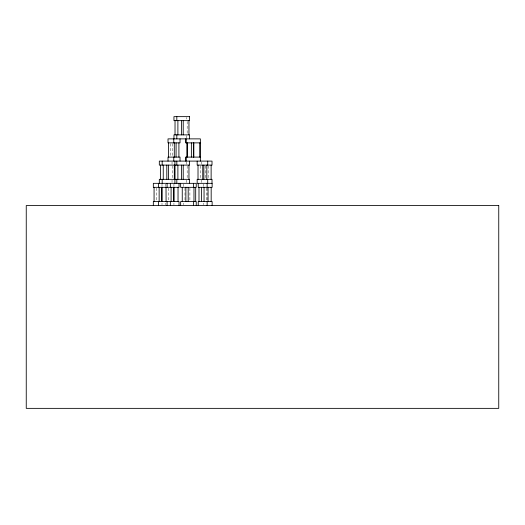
<?xml version="1.0" encoding="UTF-8"?>
<svg xmlns="http://www.w3.org/2000/svg" width="525" height="525" viewBox="0 0 525 525"><rect width="100%" height="100%" fill="white"/><g stroke="black" fill="none" stroke-linecap="round" stroke-linejoin="round"><path stroke-width="0.39" stroke-dasharray="2.62 1.97" d="M208.162 165.893L208.162 178.539M207.172 188.127L207.172 200.773M206.489 188.127L206.489 200.773M205.446 165.893L205.446 178.539M203.234 184.137L203.234 186.539M203.234 203.162L203.234 204.763M201.469 161.903L201.469 164.305M201.469 180.134L201.469 182.536M200.701 165.893L200.701 178.539M189.899 188.127L189.899 200.773M187.162 121.432L187.162 134.078M187.162 165.893L187.162 178.539M186.677 117.443L186.677 119.044M186.677 135.673L186.677 138.068M186.677 161.903L186.677 164.305M186.677 180.134L186.677 182.536M184.99 188.127L184.99 200.773M183.382 184.137L183.382 186.539M183.382 203.162L183.382 204.763M173.946 184.137L173.946 186.539M173.946 203.162L173.946 204.763M172.508 143.666L172.508 156.312M172.522 165.893L172.522 178.539M172.036 161.903L172.036 164.305M172.036 180.134L172.036 182.536M170.31 143.666L170.31 156.312M168.446 188.127L168.446 200.773M165.277 184.137L165.277 186.539M165.277 203.162L165.277 204.763M162.002 184.137L162.002 186.539M162.002 203.162L162.002 204.763M156.502 188.127L156.502 200.773"/><path stroke-width="0.79" d="M212.139 205.564L212.139 201.567L198.24 201.567L198.24 205.564M212.015 183.337L212.015 179.333L197.17 179.333L197.17 183.337L212.139 183.337L212.139 187.333L198.24 187.333L198.24 183.337M211.175 187.333L211.175 201.567M211.129 165.106L211.129 179.333M208.058 187.333L208.058 201.567M207.716 161.103L207.716 165.106M207.716 179.333L207.716 183.337M207.145 183.337L207.145 187.333M207.145 201.567L207.145 205.564M206.83 165.106L206.83 179.333M204.048 187.333L204.048 201.567M203.864 165.106L203.864 179.333M202.762 165.106L202.762 179.333M201.495 187.333L201.495 201.567M200.366 161.103L200.366 157.1L185.673 157.1L185.673 161.103M200.215 142.872L200.215 157.1M199.894 142.872L199.894 157.1M198.995 187.333L198.995 201.567M198.017 165.106L198.017 179.333M197.17 161.103L197.17 165.106L212.015 165.106L212.015 161.103L159.318 161.103L159.318 165.106L189.538 165.106L189.538 161.103M196.245 205.564L196.245 201.567L180.646 201.567L180.646 205.564M195.687 187.333L195.687 201.567M193.974 187.333L193.974 201.567M193.837 142.872L193.837 157.1M193.515 142.872L193.515 157.1M193.508 183.337L193.508 187.333M193.508 201.567L193.508 205.564M191.369 142.872L191.369 157.1M189.538 138.869L189.538 134.873L173.952 134.873L173.952 138.869M189.538 183.337L189.538 179.333L159.318 179.333L159.318 183.337M188.954 120.638L188.954 134.873M188.954 165.106L188.954 179.333M188.186 187.333L188.186 201.567M187.379 142.872L187.379 157.1M186.867 142.872L186.867 157.1M186.185 138.869L186.185 142.872M186.185 157.1L186.185 161.103M185.87 187.333L185.87 201.567M185.673 138.869L185.673 142.872L200.366 142.872L200.366 138.869L168.02 138.869L168.02 142.872L180.023 142.872L180.023 138.869M183.225 120.638L183.225 134.873M183.225 165.106L183.225 179.333M182.254 187.333L182.254 201.567M181.473 120.638L181.433 134.873M181.433 165.106L181.473 179.333M180.646 183.337L180.646 187.333L196.245 187.333L196.245 183.337L153.333 183.337L153.333 187.333L179.025 187.333L179.025 183.337M180.023 161.103L180.023 157.1L168.02 157.1L168.02 161.103M179.025 205.564L179.025 201.567L153.333 201.567L153.333 205.564M178.913 142.872L178.913 157.1M178.034 187.333L178.034 201.567M177.89 120.638L177.89 134.873M177.89 165.106L177.89 179.333M176.82 116.642L176.82 120.638M176.82 134.873L176.82 138.869M176.82 161.103L176.82 165.106M176.82 179.333L176.82 183.337M176.105 142.872L176.059 157.1M175.028 120.638L175.028 134.873M175.028 165.106L175.028 179.333M174.904 161.103L174.904 165.106M174.904 179.333L174.904 183.337M174.313 165.106L174.313 179.333M174.3 142.872L174.3 157.1M174.129 187.333L174.129 201.567M173.775 138.869L173.775 142.872M173.775 157.1L173.775 161.103M173.526 187.333L173.526 201.567M171.091 187.333L171.091 201.567M170.356 183.337L170.356 187.333M170.356 201.567L170.356 205.564M168.551 142.872L168.551 157.1M168.591 165.106L168.591 179.333M167.081 183.337L167.081 187.333M167.081 201.567L167.081 205.564M166.799 165.106L166.832 179.333M166.012 187.333L166.09 201.567M163.255 165.106L163.255 179.333M162.179 161.103L162.179 165.106M162.179 179.333L162.179 183.337M162.186 187.333L162.186 201.567M161.582 187.333L161.582 201.567M160.388 165.106L160.388 179.333M159.141 187.333L159.141 201.567M158.412 183.337L158.412 187.333M158.412 201.567L158.412 205.564M154.068 187.333L154.068 201.567M189.538 116.642L173.952 116.642L173.952 120.638L189.538 120.638L189.538 116.642M498.75 205.564L26.25 205.564L26.25 408.358L498.75 408.358L498.75 205.564"/></g></svg>
